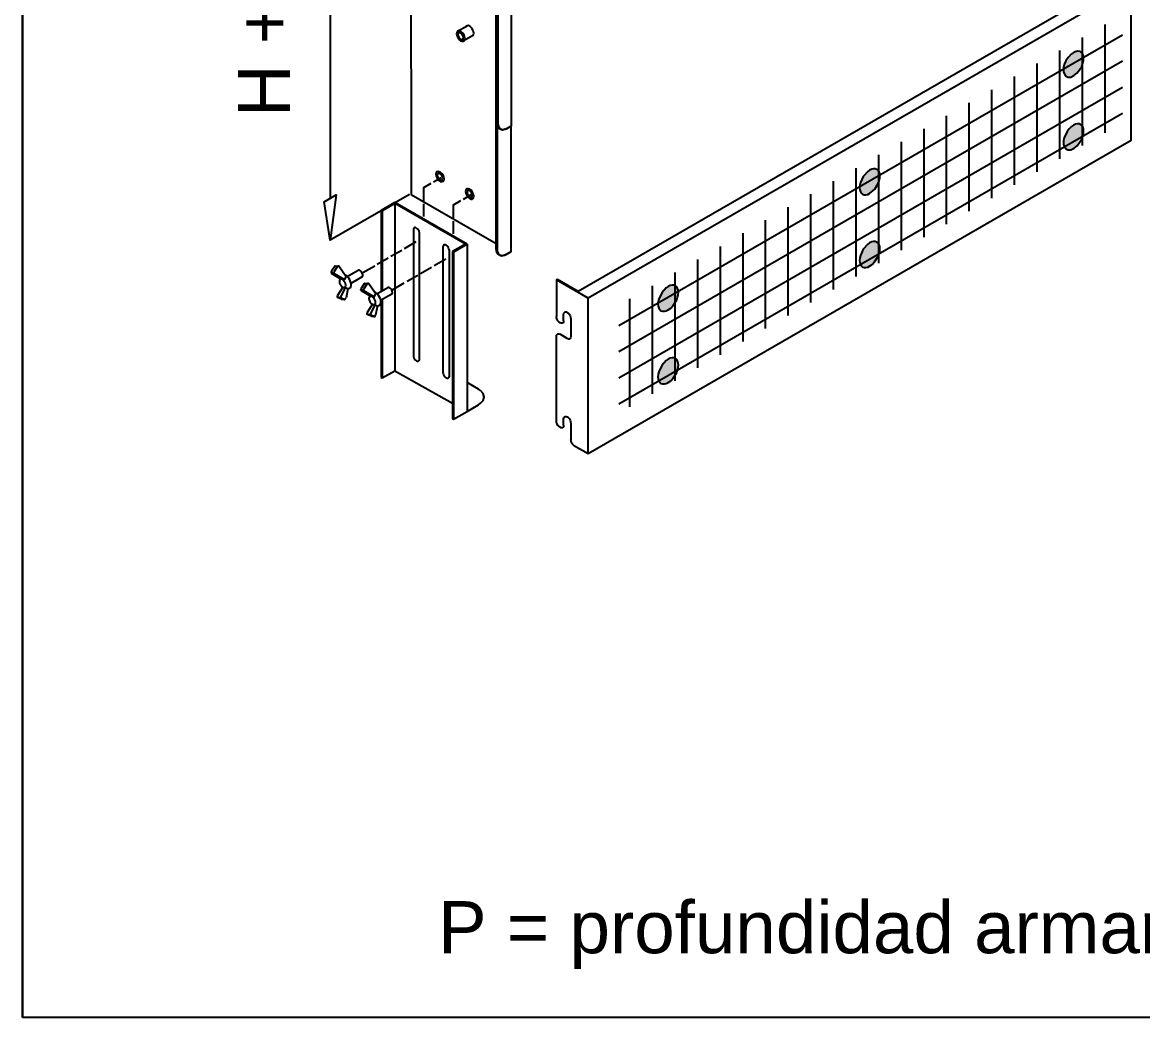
# Model space of a CAD drawing. Header units: millimetres. Extents: x 441156 to 441876, y 4514765 to 4515211.
# Drawn here: x 441492.011 to 441494.216, y 4514934.204 to 4514936.163 of the extents above; entities that cross this region are included whole.
import ezdxf
from ezdxf.enums import TextEntityAlignment as Align

# ---------------------------------------------------------------- set-up
doc = ezdxf.new("R2010")
doc.units = ezdxf.units.MM
doc.layers.add('01_textos', color=7, linetype='Continuous')
doc.layers.add('Cassette', color=7, linetype='Continuous')
doc.styles.add('NIEVES2', font='sanss___.ttf')

msp = doc.modelspace()

# ---------------------------------------------------------------- hatches: boundary and pattern name
at = {"layer": 'Cassette'}
h = msp.add_hatch(color=254, dxfattribs=at)
h.dxf.hatch_style = 1
h.paths.add_polyline_path([(441494.09890277, 4514936.10014721), (441494.09387255, 4514936.10525651), (441494.0880118, 4514936.10641798), (441494.08177401, 4514936.10440204), (441494.07561268, 4514936.09997912), (441494.0699813, 4514936.09391963), (441494.06533338, 4514936.08699401), (441494.06212242, 4514936.07997266), (441494.0608019, 4514936.07362602), (441494.06042836, 4514936.06914356), (441494.0608019, 4514936.06466111), (441494.06439169, 4514936.05769605), (441494.0693387, 4514936.05474222), (441494.07513186, 4514936.05510251), (441494.0812601, 4514936.05807984), (441494.08721238, 4514936.06297709), (441494.09247762, 4514936.06909716), (441494.09654477, 4514936.07574296), (441494.09890277, 4514936.08221739), (441494.10002338, 4514936.08744692), (441494.10039692, 4514936.09192937), (441494.10002338, 4514936.09641183)])
h = msp.add_hatch(color=254, dxfattribs=at)
h.dxf.hatch_style = 1
h.paths.add_polyline_path([(441494.07649049, 4514935.95782927), (441494.07191349, 4514935.95352629), (441494.06763297, 4514935.94767604), (441494.06192251, 4514935.935417), (441494.0608019, 4514935.930561), (441494.06042836, 4514935.92570501), (441494.0608019, 4514935.92159609), (441494.06452882, 4514935.91454422), (441494.06954269, 4514935.91156164), (441494.07534799, 4514935.91193463), (441494.08144921, 4514935.91494946), (441494.08735081, 4514935.91989238), (441494.09255729, 4514935.92604966), (441494.09657311, 4514935.93270757), (441494.09890277, 4514935.93915238), (441494.10002338, 4514935.94438191), (441494.10039692, 4514935.94886436), (441494.10002338, 4514935.95334682), (441494.09890277, 4514935.9570822), (441494.09703508, 4514935.95969696), (441494.09442031, 4514935.96193819), (441494.09143201, 4514935.9630588), (441494.08807017, 4514935.9630588), (441494.08433479, 4514935.96231173), (441494.08059941, 4514935.96044404)])
h = msp.add_hatch(color=254, dxfattribs=at)
h.dxf.hatch_style = 1
h.paths.add_polyline_path([(441493.67531079, 4514935.86930079), (441493.66640658, 4514935.85936702), (441493.66074282, 4514935.84726205), (441493.6596222, 4514935.84203252), (441493.65924866, 4514935.83717653), (441493.6596222, 4514935.83306761), (441493.66074282, 4514935.82933224), (441493.66261051, 4514935.82634393), (441493.66485173, 4514935.82447624), (441493.66821357, 4514935.82335563), (441493.67157542, 4514935.82298209), (441493.67531079, 4514935.8241027), (441493.67904617, 4514935.82559686), (441493.68899629, 4514935.834389), (441493.69585538, 4514935.8457679), (441493.69772307, 4514935.8506239), (441493.69884368, 4514935.85585343), (441493.69921722, 4514935.86033588), (441493.69884368, 4514935.86481834), (441493.69772307, 4514935.86855371), (441493.69585538, 4514935.87154202), (441493.69324061, 4514935.87340971), (441493.69025231, 4514935.87453032), (441493.68689047, 4514935.87453032), (441493.68315509, 4514935.87378324), (441493.67904617, 4514935.87191556)])
h = msp.add_hatch(color=254, dxfattribs=at)
h.dxf.hatch_style = 1
h.paths.add_polyline_path([(441493.67531079, 4514935.72623578), (441493.66640892, 4514935.7161129), (441493.66074282, 4514935.7038235), (441493.6596222, 4514935.69896751), (441493.65924866, 4514935.69411152), (441493.6596222, 4514935.6900026), (441493.66074282, 4514935.68626722), (441493.66261051, 4514935.68327892), (441493.66485173, 4514935.68103769), (441493.66821357, 4514935.67991708), (441493.67157542, 4514935.67991708), (441493.67531079, 4514935.68066415), (441493.67904617, 4514935.68253184), (441493.68403903, 4514935.68594825), (441493.68881652, 4514935.69112088), (441493.69585538, 4514935.70232935), (441493.69772307, 4514935.70755888), (441493.69884368, 4514935.71241487), (441493.69921722, 4514935.71727087), (441493.69884368, 4514935.72175332), (441493.69772307, 4514935.72511516), (441493.69585538, 4514935.72810347), (441493.69324061, 4514935.73034469), (441493.69025231, 4514935.73146531), (441493.68689047, 4514935.73146531), (441493.68315509, 4514935.73071823), (441493.67904617, 4514935.72885054)])
h = msp.add_hatch(color=254, dxfattribs=at)
h.dxf.hatch_style = 1
h.paths.add_polyline_path([(441493.27861355, 4514935.64032206), (441493.26956693, 4514935.63029023), (441493.26404557, 4514935.61790979), (441493.26292496, 4514935.61305379), (441493.26217788, 4514935.6081978), (441493.26292496, 4514935.60408889), (441493.26404557, 4514935.60035351), (441493.26591326, 4514935.5973652), (441493.26815449, 4514935.59512398), (441493.27114279, 4514935.59400336), (441493.27487817, 4514935.59400336), (441493.27861355, 4514935.59475044), (441493.28234893, 4514935.59661813), (441493.28734179, 4514935.60003454), (441493.29211928, 4514935.60520716), (441493.29915814, 4514935.61641564), (441493.30102582, 4514935.62164517), (441493.30214644, 4514935.62650116), (441493.30251998, 4514935.63135715), (441493.30214644, 4514935.63583961), (441493.30102582, 4514935.63920145), (441493.29915814, 4514935.64218975), (441493.29654337, 4514935.64443098), (441493.29355507, 4514935.64555159), (441493.29019323, 4514935.64555159), (441493.28645785, 4514935.64480452), (441493.28234893, 4514935.64293683)])
h = msp.add_hatch(color=254, dxfattribs=at)
h.dxf.hatch_style = 1
h.paths.add_polyline_path([(441493.27861355, 4514935.49725705), (441493.26956693, 4514935.48722522), (441493.26404557, 4514935.47484477), (441493.26292496, 4514935.46998878), (441493.26217788, 4514935.46513279), (441493.26292496, 4514935.46065033), (441493.26404557, 4514935.45728849), (441493.26591326, 4514935.45430019), (441493.26815449, 4514935.45205896), (441493.27114279, 4514935.45093835), (441493.27487817, 4514935.45093835), (441493.27861355, 4514935.45168542), (441493.28234893, 4514935.45355311), (441493.28775151, 4514935.45720678), (441493.29223601, 4514935.46207445), (441493.29915814, 4514935.47335062), (441493.30102582, 4514935.47858015), (441493.30214644, 4514935.48343615), (441493.30251998, 4514935.48829214), (441493.30214644, 4514935.49240106), (441493.30102582, 4514935.49613643), (441493.29915814, 4514935.49912474), (441493.29654337, 4514935.50136596), (441493.29355507, 4514935.50248658), (441493.29019323, 4514935.50248658), (441493.28645785, 4514935.5017395), (441493.28234893, 4514935.49987181)])

# ---------------------------------------------------------------- linework, layer by layer
at = {"color": 0, "linetype": 'Continuous'}
msp.add_line((441492.01090462, 4514938.30368946), (441492.01090462, 4514934.20361646), dxfattribs=at)
at = {"layer": 'Cassette'}
for p, q in [((441492.01090462, 4514934.20361648), (441492.01090462, 4514938.30368948)), ((441497.26090462, 4514934.20361648), (441492.01090462, 4514934.20361648))]:
    msp.add_line(p, q, dxfattribs=at)
at = {"layer": 'Cassette', "color": 254}
for points in [[(441492.97418017, 4514935.95894988), (441492.97418017, 4514937.11094075), (441492.77620508, 4514937.22486981)], [(441492.77620508, 4514936.07101125), (441492.77620508, 4514937.22300212)], [(441492.77620508, 4514936.07101125), (441492.77620508, 4514937.22300212)], [(441492.97418017, 4514935.95894988), (441492.97418017, 4514937.11094075)], [(441492.94541775, 4514937.07582819), (441492.94541775, 4514935.96492649)], [(441492.94541775, 4514935.96492649), (441492.94541775, 4514937.07582819)], [(441492.94728544, 4514937.07470757), (441492.94728544, 4514935.96417942)], [(441492.94728544, 4514937.07470757), (441492.94728544, 4514935.96417942)], [(441492.94355006, 4514935.71727087), (441492.94355006, 4514936.25516543), (441492.94541775, 4514936.25628605)], [(441494.17062204, 4514936.24806821), (441493.10529197, 4514935.6328513)], [(441494.19378139, 4514936.23686208), (441493.12471594, 4514935.61977748)], [(441494.19378139, 4514935.93018747), (441494.19378139, 4514936.23686208)], [(441492.86772187, 4514936.14534529), (441492.88639876, 4514936.15617789)], [(441492.89611075, 4514936.13600685), (441492.89797844, 4514936.13675392), (441492.89909905, 4514936.13862161), (441492.89947259, 4514936.14123638), (441492.89909905, 4514936.14459822), (441492.89797844, 4514936.14758652), (441492.89648429, 4514936.15094836), (441492.89386952, 4514936.15356313), (441492.89162829, 4514936.15543082), (441492.88901353, 4514936.15655143), (441492.8867723, 4514936.15617789), (441492.88490461, 4514936.15505728)], [(441494.14185962, 4514936.15879266), (441494.14185962, 4514935.94550252)], [(441492.86622772, 4514936.14310407), (441492.86585418, 4514936.1404893), (441492.86622772, 4514936.137501), (441492.86734833, 4514936.13413916), (441492.86921602, 4514936.13115085), (441492.87145725, 4514936.12853609), (441492.87369847, 4514936.1266684), (441492.87631324, 4514936.12554779), (441492.87855447, 4514936.12554779), (441492.88042216, 4514936.1266684), (441492.88154277, 4514936.12853609), (441492.88191631, 4514936.13115085), (441492.88191631, 4514936.13115085)], [(441492.88042216, 4514936.137501), (441492.87793375, 4514936.14130933), (441492.8739296, 4514936.14490172), (441492.86962312, 4514936.14619451), (441492.86773569, 4514936.14532742), (441492.86622772, 4514936.14310407)], [(441492.87930154, 4514936.13264501), (441492.87855447, 4514936.13525977), (441492.87743385, 4514936.13787454), (441492.8759397, 4514936.1404893), (441492.87369847, 4514936.14198345), (441492.87183078, 4514936.14273053), (441492.8699631, 4514936.14235699), (441492.86884248, 4514936.14086284), (441492.86846894, 4514936.13899515), (441492.86884248, 4514936.13638038), (441492.8699631, 4514936.13376562), (441492.87183078, 4514936.13115085), (441492.87369847, 4514936.1296567), (441492.8759397, 4514936.12890963), (441492.87743385, 4514936.12928316), (441492.87855447, 4514936.13077732), (441492.87930154, 4514936.13264501), (441492.87930154, 4514936.13264501)], [(441492.89723136, 4514936.13638038), (441492.87967508, 4514936.12629486)], [(441492.88191631, 4514936.13115085), (441492.88154277, 4514936.13413916), (441492.88042216, 4514936.137501)], [(441493.18522908, 4514935.56598802), (441494.17659865, 4514936.13824807)], [(441494.09740861, 4514936.13301854), (441494.09740861, 4514935.92010194)], [(441493.18522908, 4514935.51481333), (441494.17659865, 4514936.08707338)], [(441494.05258407, 4514936.10724443), (441494.05258407, 4514935.89432783)], [(441494.09890277, 4514936.10014721), (441494.09387255, 4514936.10525651), (441494.0880118, 4514936.10641798), (441494.08177401, 4514936.10440204), (441494.07561268, 4514936.09997912), (441494.0699813, 4514936.09391963), (441494.06533338, 4514936.08699401), (441494.06212242, 4514936.07997266), (441494.0608019, 4514936.07362602)], [(441494.10039692, 4514936.09192937), (441494.10002338, 4514936.09641183), (441494.09890277, 4514936.10014721)], [(441494.09890277, 4514936.08221739), (441494.10002338, 4514936.08744692), (441494.10039692, 4514936.09192937)], [(441492.77620508, 4514936.07101125), (441492.77620508, 4514935.8241027), (441492.94355006, 4514935.72735639)], [(441494.00813306, 4514936.08184385), (441494.00813306, 4514935.86855371)], [(441494.0608019, 4514936.07362602), (441494.06042836, 4514936.06914356), (441494.0608019, 4514936.06466111)], [(441494.0608019, 4514936.06466111), (441494.06439169, 4514936.05769605), (441494.0693387, 4514936.05474222), (441494.07513186, 4514936.05510251), (441494.0812601, 4514936.05807984), (441494.08721238, 4514936.06297709), (441494.09247762, 4514936.06909716), (441494.09654477, 4514936.07574296), (441494.09890277, 4514936.08221739)], [(441493.96368205, 4514936.05606974), (441493.96368205, 4514935.8427796)], [(441493.18522908, 4514935.4632651), (441494.17659865, 4514936.03552515)], [(441493.91923104, 4514936.03029562), (441493.91923104, 4514935.81700549)], [(441493.87440649, 4514936.00452151), (441493.87440649, 4514935.79123137)], [(441493.18522908, 4514935.41171687), (441494.17659865, 4514935.98397692)], [(441493.82995548, 4514935.97874739), (441493.82995548, 4514935.76583079)], [(441492.94541775, 4514935.96492649), (441492.94579129, 4514935.96081757), (441492.9469119, 4514935.95745573), (441492.94915313, 4514935.95484097), (441492.95176789, 4514935.95297328)], [(441492.95176789, 4514935.95297328), (441492.94915313, 4514935.95484097), (441492.9469119, 4514935.95745573), (441492.94579129, 4514935.96081757), (441492.94541775, 4514935.96492649)], [(441492.94541775, 4514935.9630588), (441492.94541775, 4514935.71615025)], [(441492.94728544, 4514935.96417942), (441492.94765898, 4514935.9600705)], [(441492.96147988, 4514935.9522262), (441492.96521526, 4514935.95372035), (441492.96147988, 4514935.9522262), (441492.95649256, 4514935.95138049), (441492.95255699, 4514935.95251102), (441492.94962764, 4514935.95546022), (441492.94765898, 4514935.9600705), (441492.94728544, 4514935.96417942), (441492.94728544, 4514935.96417942)], [(441492.94765898, 4514935.9600705), (441492.94962764, 4514935.95546022), (441492.95255699, 4514935.95251102), (441492.95649256, 4514935.95138049), (441492.96147988, 4514935.9522262)], [(441492.97231248, 4514935.95782927), (441492.97231248, 4514935.71092072), (441492.96334757, 4514935.70569119), (441492.97231248, 4514935.71092072)], [(441492.97418017, 4514935.95894988), (441492.96521526, 4514935.95372035)], [(441492.97418017, 4514935.95894988), (441492.96521526, 4514935.95372035)], [(441494.07649049, 4514935.95782927), (441494.07191349, 4514935.95352629), (441494.06763297, 4514935.94767604), (441494.06192251, 4514935.935417)], [(441494.10039692, 4514935.94886436), (441494.10002338, 4514935.95334682), (441494.09890277, 4514935.9570822), (441494.09703508, 4514935.95969696), (441494.09442031, 4514935.96193819), (441494.09143201, 4514935.9630588), (441494.08807017, 4514935.9630588), (441494.08433479, 4514935.96231173), (441494.08059941, 4514935.96044404), (441494.07649049, 4514935.95782927)], [(441493.78550447, 4514935.95297328), (441493.78550447, 4514935.74005668)], [(441494.06192251, 4514935.935417), (441494.0608019, 4514935.930561), (441494.06042836, 4514935.92570501), (441494.0608019, 4514935.92159609)], [(441494.0608019, 4514935.92159609), (441494.06452882, 4514935.91454422), (441494.06954269, 4514935.91156164), (441494.07534799, 4514935.91193463), (441494.08144921, 4514935.91494946), (441494.08735081, 4514935.91989238), (441494.09255729, 4514935.92604966), (441494.09657311, 4514935.93270757), (441494.09890277, 4514935.93915238)], [(441494.09890277, 4514935.93915238), (441494.10002338, 4514935.94438191), (441494.10039692, 4514935.94886436)], [(441494.19378139, 4514935.93018747), (441493.12471594, 4514935.31310287)], [(441493.74105346, 4514935.9275727), (441493.74105346, 4514935.71428256)], [(441493.69622892, 4514935.90179859), (441493.69622892, 4514935.68850845)], [(441492.82551209, 4514935.86631249), (441492.82513855, 4514935.86369772), (441492.82551209, 4514935.86033588), (441492.8273789, 4514935.85583096), (441492.8307206, 4514935.85134996), (441492.83500666, 4514935.84874716), (441492.83970653, 4514935.84987682), (441492.84082714, 4514935.85174451), (441492.84120068, 4514935.85435927), (441492.84120068, 4514935.85435927)], [(441492.83970653, 4514935.86070942), (441492.83721812, 4514935.86451775), (441492.83321397, 4514935.86811014), (441492.82890749, 4514935.86940293), (441492.82702006, 4514935.86853584), (441492.82551209, 4514935.86631249)], [(441492.83858591, 4514935.85585343), (441492.83821237, 4514935.85846819), (441492.83671822, 4514935.86108296), (441492.83522407, 4514935.86332418), (441492.83298284, 4514935.86519187), (441492.83111515, 4514935.86593895), (441492.82924746, 4514935.86556541), (441492.82812685, 4514935.86407126), (441492.82775331, 4514935.86183003), (441492.82812685, 4514935.85921527), (441492.82924746, 4514935.8566005), (441492.83111515, 4514935.85435927), (441492.83298284, 4514935.85286512), (441492.83522407, 4514935.85211805), (441492.83671822, 4514935.85249158), (441492.83821237, 4514935.8536122), (441492.83858591, 4514935.85585343), (441492.83858591, 4514935.85585343)], [(441493.65177791, 4514935.87602447), (441493.65177791, 4514935.66273433)], [(441493.67531079, 4514935.86930079), (441493.66640658, 4514935.85936702), (441493.66074282, 4514935.84726205)], [(441493.69921722, 4514935.86033588), (441493.69884368, 4514935.86481834), (441493.69772307, 4514935.86855371), (441493.69585538, 4514935.87154202), (441493.69324061, 4514935.87340971), (441493.69025231, 4514935.87453032), (441493.68689047, 4514935.87453032), (441493.68315509, 4514935.87378324), (441493.67904617, 4514935.87191556), (441493.67531079, 4514935.86930079)], [(441492.81505302, 4514935.84539436), (441492.80048505, 4514935.83680299), (441492.80048505, 4514935.81140242)], [(441492.83522407, 4514935.85697404), (441492.82028256, 4514935.84838267)], [(441492.84120068, 4514935.85435927), (441492.84082714, 4514935.85734758), (441492.83970653, 4514935.86070942)], [(441493.6073269, 4514935.85025036), (441493.6073269, 4514935.63696022)], [(441493.66074282, 4514935.84726205), (441493.6596222, 4514935.84203252), (441493.65924866, 4514935.83717653), (441493.6596222, 4514935.83306761), (441493.66074282, 4514935.82933224), (441493.66261051, 4514935.82634393), (441493.66485173, 4514935.82447624), (441493.66821357, 4514935.82335563), (441493.67157542, 4514935.82298209), (441493.67531079, 4514935.8241027), (441493.67904617, 4514935.82559686)], [(441493.67904617, 4514935.82559686), (441493.68899629, 4514935.834389), (441493.69585538, 4514935.8457679)], [(441493.69585538, 4514935.8457679), (441493.69772307, 4514935.8506239), (441493.69884368, 4514935.85585343), (441493.69921722, 4514935.86033588)], [(441492.89386952, 4514935.82298209), (441492.878928, 4514935.81439072)], [(441492.89947259, 4514935.82036733), (441492.89909905, 4514935.82372917), (441492.89797844, 4514935.82671747), (441492.89648429, 4514935.83007931), (441492.89424306, 4514935.83269408), (441492.89162829, 4514935.83456177), (441492.88901353, 4514935.83530884), (441492.8867723, 4514935.83530884), (441492.88527815, 4514935.83418823), (441492.88415754, 4514935.83232054), (441492.88341046, 4514935.82970577), (441492.88415754, 4514935.82671747), (441492.88527815, 4514935.82335563), (441492.8867723, 4514935.82036733), (441492.88901353, 4514935.81775256), (441492.89162829, 4514935.81588487), (441492.89424306, 4514935.81476426), (441492.89648429, 4514935.81476426), (441492.89797844, 4514935.81588487), (441492.89909905, 4514935.81775256), (441492.89947259, 4514935.82036733), (441492.89947259, 4514935.82036733)], [(441492.89685782, 4514935.82223502), (441492.89648429, 4514935.82447624), (441492.89536367, 4514935.82746455), (441492.89349598, 4514935.82970577), (441492.89162829, 4514935.83119992), (441492.88938707, 4514935.831947), (441492.88789291, 4514935.83157346), (441492.8867723, 4514935.83045285), (441492.88639876, 4514935.82821162), (441492.8867723, 4514935.82559686), (441492.88789291, 4514935.82298209), (441492.88938707, 4514935.82074086), (441492.89162829, 4514935.81887317), (441492.89349598, 4514935.8181261), (441492.89536367, 4514935.81849964), (441492.89648429, 4514935.81999379), (441492.89685782, 4514935.82223502), (441492.89685782, 4514935.82223502)], [(441493.56287589, 4514935.82447624), (441493.56287589, 4514935.61118611)], [(441492.74408082, 4514935.80841411), (441492.7171861, 4514935.79272552)], [(441492.74408082, 4514935.80617289), (441492.71905379, 4514935.79197845)], [(441492.88639876, 4514935.72586224), (441492.74408082, 4514935.80841411)], [(441492.88303692, 4514935.72586224), (441492.74408082, 4514935.80617289)], [(441492.74408082, 4514935.80617289), (441492.74408082, 4514935.477086)], [(441492.80048505, 4514935.80542581), (441492.80048505, 4514935.78039877)], [(441492.87369847, 4514935.81140242), (441492.85875696, 4514935.80281105), (441492.85875696, 4514935.77778401)], [(441492.7171861, 4514935.79272552), (441492.71905379, 4514935.79197845)], [(441492.7171861, 4514935.79272552), (441492.7171861, 4514935.6328513)], [(441492.71905379, 4514935.79197845), (441492.71905379, 4514935.63397192)], [(441493.51805134, 4514935.79870213), (441493.51805134, 4514935.58578553)], [(441492.79301429, 4514935.7471539), (441492.79264075, 4514935.74939513), (441492.79189368, 4514935.75200989), (441492.79039952, 4514935.75425112), (441492.78853183, 4514935.75649235), (441492.78666414, 4514935.7579865), (441492.78479646, 4514935.75873357), (441492.78292877, 4514935.75873357), (441492.78180815, 4514935.7579865), (441492.78068754, 4514935.75649235), (441492.78068754, 4514935.75425112)], [(441492.85875696, 4514935.77143386), (441492.85875696, 4514935.74640682)], [(441493.47360033, 4514935.77330155), (441493.47360033, 4514935.56001141)], [(441492.78068754, 4514935.75425112), (441492.78068754, 4514935.50510134), (441492.78180815, 4514935.50248658), (441492.78292877, 4514935.50024535), (441492.78479646, 4514935.49800412), (441492.78666414, 4514935.49650997), (441492.78853183, 4514935.4957629), (441492.79039952, 4514935.4957629), (441492.79189368, 4514935.49688351), (441492.79264075, 4514935.49837766), (441492.79301429, 4514935.50024535)], [(441492.79301429, 4514935.50024535), (441492.79301429, 4514935.7471539)], [(441493.42914932, 4514935.74752744), (441493.42914932, 4514935.5342373)], [(441492.73623653, 4514935.70232935), (441492.75790173, 4514935.7146561)], [(441492.76313126, 4514935.71764441), (441492.78629061, 4514935.73109177)], [(441492.85165974, 4514935.71353549), (441492.8512862, 4514935.71577672), (441492.85016559, 4514935.71839148), (441492.84904497, 4514935.72063271), (441492.84717728, 4514935.72287393), (441492.84530959, 4514935.72399455), (441492.8434419, 4514935.72474162), (441492.84157422, 4514935.72474162), (441492.84008006, 4514935.72399455), (441492.83933299, 4514935.7225004), (441492.83895945, 4514935.72063271)], [(441492.83895945, 4514935.72063271), (441492.83895945, 4514935.47372416), (441492.83933299, 4514935.47148293), (441492.84008006, 4514935.46886817), (441492.84157422, 4514935.4662534), (441492.8434419, 4514935.46438571), (441492.84530959, 4514935.46289156), (441492.84717728, 4514935.46214449), (441492.84904497, 4514935.46214449), (441492.85016559, 4514935.46289156), (441492.8512862, 4514935.46438571), (441492.85165974, 4514935.46662694)], [(441492.85165974, 4514935.46662694), (441492.85165974, 4514935.71353549)], [(441492.88303692, 4514935.72586224), (441492.85800988, 4514935.7116678)], [(441492.85800988, 4514935.7116678), (441492.85987757, 4514935.71054719)], [(441492.85800988, 4514935.7116678), (441492.85800988, 4514935.38258091)], [(441492.88639876, 4514935.72586224), (441492.85987757, 4514935.71054719)], [(441492.88639876, 4514935.72586224), (441492.88639876, 4514935.39677535)], [(441492.94355006, 4514935.71727087), (441492.94429714, 4514935.71316195), (441492.94541775, 4514935.70942657), (441492.94728544, 4514935.70681181), (441492.9499002, 4514935.70531765), (441492.94728544, 4514935.70681181), (441492.94541775, 4514935.70942657), (441492.94429714, 4514935.71316195), (441492.94355006, 4514935.71727087), (441492.94355006, 4514935.71727087)], [(441492.94541775, 4514935.71615025), (441492.94579129, 4514935.71241487)], [(441492.95998573, 4514935.70419704), (441492.96334757, 4514935.70569119), (441492.95998573, 4514935.70419704), (441492.95479122, 4514935.70333353), (441492.95068463, 4514935.7044842), (441492.94767999, 4514935.70754575), (441492.94579129, 4514935.71241487), (441492.94541775, 4514935.71615025), (441492.94541775, 4514935.71615025)], [(441492.94579129, 4514935.71241487), (441492.94767999, 4514935.70754575), (441492.95068463, 4514935.7044842), (441492.95479122, 4514935.70333353), (441492.95998573, 4514935.70419704)], [(441493.38469831, 4514935.72175332), (441493.38469831, 4514935.50846318)], [(441493.67531079, 4514935.72623578), (441493.66640892, 4514935.7161129), (441493.66074282, 4514935.7038235)], [(441493.69921722, 4514935.71727087), (441493.69884368, 4514935.72175332), (441493.69772307, 4514935.72511516), (441493.69585538, 4514935.72810347), (441493.69324061, 4514935.73034469), (441493.69025231, 4514935.73146531), (441493.68689047, 4514935.73146531), (441493.68315509, 4514935.73071823), (441493.67904617, 4514935.72885054), (441493.67531079, 4514935.72623578)], [(441493.69585538, 4514935.70232935), (441493.69772307, 4514935.70755888), (441493.69884368, 4514935.71241487), (441493.69921722, 4514935.71727087)], [(441492.70971534, 4514935.6870143), (441492.731007, 4514935.69934105)], [(441492.82177671, 4514935.684026), (441492.84456252, 4514935.69709982)], [(441492.85987757, 4514935.71054719), (441492.85987757, 4514935.3814603)], [(441493.33987377, 4514935.69597921), (441493.33987377, 4514935.48268907)], [(441493.66074282, 4514935.7038235), (441493.6596222, 4514935.69896751), (441493.65924866, 4514935.69411152), (441493.6596222, 4514935.6900026), (441493.66074282, 4514935.68626722), (441493.66261051, 4514935.68327892), (441493.66485173, 4514935.68103769), (441493.66821357, 4514935.67991708), (441493.67157542, 4514935.67991708), (441493.67531079, 4514935.68066415), (441493.67904617, 4514935.68253184)], [(441493.67904617, 4514935.68253184), (441493.68403903, 4514935.68594825), (441493.68881652, 4514935.69112088), (441493.69585538, 4514935.70232935)], [(441492.61931917, 4514935.67281986), (441492.61857209, 4514935.67132571), (441492.61857209, 4514935.66983155), (441492.61894563, 4514935.66908448)], [(441492.61857209, 4514935.67057863), (441492.62380162, 4514935.67020509)], [(441492.61894563, 4514935.66908448), (441492.63874314, 4514935.65713127)], [(441492.62678993, 4514935.68327892), (441492.62529577, 4514935.68178477), (441492.61931917, 4514935.67281986)], [(441492.6245487, 4514935.67244632), (441492.62380162, 4514935.67095217), (441492.62380162, 4514935.66945802), (441492.6245487, 4514935.66871094)], [(441492.64808159, 4514935.66198726), (441492.63388715, 4514935.68253184), (441492.63276653, 4514935.68290538), (441492.63164592, 4514935.68253184), (441492.63052531, 4514935.68141123), (441492.6245487, 4514935.67244632)], [(441492.6245487, 4514935.66871094), (441492.64509328, 4514935.65638419)], [(441492.62678993, 4514935.68327892), (441492.63239299, 4514935.68290538)], [(441492.67198801, 4514935.67431401), (441492.65032281, 4514935.66161372)], [(441492.67908523, 4514935.66124018), (441492.68020584, 4514935.6623608), (441492.68095292, 4514935.66422849), (441492.68095292, 4514935.66646971), (441492.67983231, 4514935.66908448), (441492.67833816, 4514935.67169925), (441492.67647047, 4514935.67356693), (441492.67460278, 4514935.67468755), (441492.67273509, 4514935.67468755), (441492.67124094, 4514935.67394047)], [(441492.68132646, 4514935.67057863), (441492.70448581, 4514935.68365246)], [(441492.79488198, 4514935.66871094), (441492.81617364, 4514935.68103769)], [(441493.29542276, 4514935.67020509), (441493.29542276, 4514935.45691495)], [(441492.6353813, 4514935.65489004), (441492.63500776, 4514935.65264881), (441492.6353813, 4514935.65003405), (441492.63612837, 4514935.64741928), (441492.63762253, 4514935.64517805), (441492.63949021, 4514935.64293683), (441492.6413579, 4514935.64144268), (441492.64322559, 4514935.6406956), (441492.64509328, 4514935.6406956), (441492.64658743, 4514935.64144268), (441492.64733451, 4514935.64293683), (441492.64770805, 4514935.64517805), (441492.64770805, 4514935.64517805)], [(441492.63650191, 4514935.65862542), (441492.6353813, 4514935.65489004)], [(441492.64658743, 4514935.65040758), (441492.64130888, 4514935.65632816), (441492.63796484, 4514935.65728885), (441492.6353813, 4514935.65489004)], [(441492.64098437, 4514935.65638419), (441492.64509328, 4514935.65638419), (441492.64808159, 4514935.66198726)], [(441492.65144343, 4514935.63882791), (441492.65405819, 4514935.63882791), (441492.65592588, 4514935.63994852), (441492.65742003, 4514935.64218975), (441492.65816711, 4514935.64480452), (441492.65816711, 4514935.64816636), (441492.6570465, 4514935.65190174), (441492.65555234, 4514935.65563711), (441492.65368465, 4514935.65899896), (441492.65106989, 4514935.66198726), (441492.64808159, 4514935.66422849), (441492.64546682, 4514935.66572264)], [(441492.64770805, 4514935.64517805), (441492.64733451, 4514935.64779282), (441492.64658743, 4514935.65040758)], [(441492.67983231, 4514935.66161372), (441492.65779357, 4514935.64891343)], [(441492.68543538, 4514935.64928697), (441492.6846883, 4514935.64891343), (441492.68356769, 4514935.64779282), (441492.67759108, 4514935.63882791)], [(441492.70672704, 4514935.62836885), (441492.69215906, 4514935.6485399), (441492.69141198, 4514935.64891343), (441492.69029137, 4514935.6485399), (441492.68917075, 4514935.64741928), (441492.68319415, 4514935.63845437)], [(441492.68543538, 4514935.64928697), (441492.69066491, 4514935.64891343)], [(441492.73959837, 4514935.63658668), (441492.76275772, 4514935.65003405)], [(441492.76836079, 4514935.65302235), (441492.78965245, 4514935.6653491)], [(441493.10529197, 4514935.6328513), (441493.0642028, 4514935.65675773), (441493.06233511, 4514935.65563711)], [(441493.12471594, 4514935.31310287), (441493.12471594, 4514935.61977748), (441493.06233511, 4514935.65563711), (441493.06233511, 4514935.5835443)], [(441493.30251998, 4514935.63135715), (441493.30214644, 4514935.63583961), (441493.30102582, 4514935.63920145), (441493.29915814, 4514935.64218975), (441493.29654337, 4514935.64443098), (441493.29355507, 4514935.64555159), (441493.29019323, 4514935.64555159), (441493.28645785, 4514935.64480452), (441493.28234893, 4514935.64293683), (441493.27861355, 4514935.64032206)], [(441492.64173144, 4514935.64144268), (441492.63127238, 4514935.62538054), (441492.63052531, 4514935.62351286), (441492.63052531, 4514935.62239224), (441492.63127238, 4514935.62127163)], [(441492.63052531, 4514935.62276578), (441492.63762253, 4514935.62089809)], [(441492.6462139, 4514935.6406956), (441492.63799606, 4514935.62313932), (441492.63762253, 4514935.62164517), (441492.63762253, 4514935.62052455), (441492.6383696, 4514935.61977748)], [(441492.64509328, 4514935.6406956), (441492.6462139, 4514935.6406956), (441492.65144343, 4514935.63882791)], [(441492.65144343, 4514935.63882791), (441492.64808159, 4514935.62052455)], [(441492.67759108, 4514935.63882791), (441492.67721754, 4514935.63733376), (441492.676844, 4514935.63621314), (441492.67759108, 4514935.63509253)], [(441492.676844, 4514935.63658668), (441492.68244707, 4514935.63621314)], [(441492.67759108, 4514935.63509253), (441492.69701505, 4514935.62351286)], [(441492.68319415, 4514935.63845437), (441492.68244707, 4514935.63696022), (441492.68244707, 4514935.63546607), (441492.68282061, 4514935.63471899)], [(441492.68282061, 4514935.63471899), (441492.70336519, 4514935.62239224)], [(441492.7063535, 4514935.61155964), (441492.70597996, 4514935.61380087), (441492.70373873, 4514935.6190304), (441492.70187104, 4514935.62089809), (441492.70000335, 4514935.62239224), (441492.69776213, 4514935.62351286), (441492.69589444, 4514935.62351286), (441492.69477382, 4514935.62239224), (441492.69365321, 4514935.62089809), (441492.69327967, 4514935.6190304), (441492.69365321, 4514935.61641564), (441492.69589444, 4514935.61118611), (441492.69776213, 4514935.60931842), (441492.70000335, 4514935.60782426), (441492.70187104, 4514935.60707719), (441492.70373873, 4514935.60707719), (441492.70485935, 4514935.60782426), (441492.70597996, 4514935.60931842), (441492.7063535, 4514935.61155964), (441492.7063535, 4514935.61155964)], [(441492.69477382, 4514935.62463347), (441492.69365321, 4514935.62127163)], [(441492.69962982, 4514935.62276578), (441492.70336519, 4514935.62239224), (441492.70672704, 4514935.62836885)], [(441492.71008888, 4514935.60483596), (441492.7123301, 4514935.6052095), (441492.71457133, 4514935.60633011), (441492.71606548, 4514935.60857134), (441492.71643902, 4514935.61118611), (441492.71643902, 4514935.61454795), (441492.71569194, 4514935.61828333), (441492.71419779, 4514935.6220187), (441492.71195657, 4514935.62538054), (441492.70971534, 4514935.62836885), (441492.70672704, 4514935.63061008), (441492.70373873, 4514935.63210423)], [(441492.73025992, 4514935.64032206), (441492.70896826, 4514935.62799531)], [(441492.73847776, 4514935.62799531), (441492.71606548, 4514935.61529502)], [(441492.73773068, 4514935.62724824), (441492.73885129, 4514935.62836885), (441492.73959837, 4514935.63023654), (441492.73922483, 4514935.6328513), (441492.73847776, 4514935.63546607), (441492.7369836, 4514935.6377073), (441492.73511592, 4514935.63957499), (441492.73287469, 4514935.6406956), (441492.731007, 4514935.64106914), (441492.72951285, 4514935.63994852)], [(441493.25097175, 4514935.64443098), (441493.25097175, 4514935.43151438)], [(441493.27861355, 4514935.64032206), (441493.26956693, 4514935.63029023), (441493.26404557, 4514935.61790979)], [(441493.29915814, 4514935.61641564), (441493.30102582, 4514935.62164517), (441493.30214644, 4514935.62650116), (441493.30251998, 4514935.63135715)], [(441492.63949021, 4514935.61790979), (441492.63127238, 4514935.62127163)], [(441492.64434621, 4514935.61716271), (441492.6383696, 4514935.61977748)], [(441492.63949021, 4514935.61790979), (441492.64434621, 4514935.61716271)], [(441492.64434621, 4514935.61716271), (441492.64546682, 4514935.61716271), (441492.64658743, 4514935.61790979), (441492.64733451, 4514935.6190304), (441492.64808159, 4514935.62052455)], [(441492.70037689, 4514935.60782426), (441492.68954429, 4514935.5913886), (441492.68917075, 4514935.58989445), (441492.68917075, 4514935.58840029), (441492.68954429, 4514935.58765322)], [(441492.70448581, 4514935.60670365), (441492.69626797, 4514935.58914737), (441492.69589444, 4514935.58802676), (441492.69626797, 4514935.58690614), (441492.69664151, 4514935.58615907)], [(441492.70373873, 4514935.60707719), (441492.70448581, 4514935.60670365), (441492.71008888, 4514935.60483596)], [(441492.71008888, 4514935.60483596), (441492.7063535, 4514935.58690614)], [(441492.7171861, 4514935.61566856), (441492.7171861, 4514935.46363864)], [(441492.71905379, 4514935.61678917), (441492.71905379, 4514935.46289156)], [(441493.20652074, 4514935.61865686), (441493.20652074, 4514935.40574026)], [(441493.26404557, 4514935.61790979), (441493.26292496, 4514935.61305379), (441493.26217788, 4514935.6081978), (441493.26292496, 4514935.60408889), (441493.26404557, 4514935.60035351), (441493.26591326, 4514935.5973652), (441493.26815449, 4514935.59512398), (441493.27114279, 4514935.59400336), (441493.27487817, 4514935.59400336), (441493.27861355, 4514935.59475044), (441493.28234893, 4514935.59661813)], [(441493.28234893, 4514935.59661813), (441493.28734179, 4514935.60003454), (441493.29211928, 4514935.60520716), (441493.29915814, 4514935.61641564)], [(441492.68879722, 4514935.58914737), (441492.69589444, 4514935.58727968)], [(441492.69813566, 4514935.58429138), (441492.68954429, 4514935.58765322)], [(441492.70299166, 4514935.5835443), (441492.69664151, 4514935.58615907)], [(441492.69813566, 4514935.58429138), (441492.70299166, 4514935.5835443)], [(441492.70299166, 4514935.5835443), (441492.70411227, 4514935.5835443), (441492.70523288, 4514935.58429138), (441492.70597996, 4514935.58541199), (441492.7063535, 4514935.58690614)], [(441493.07652955, 4514935.57532647), (441493.07615601, 4514935.57308524), (441493.07540894, 4514935.57121755), (441493.07354125, 4514935.57047047), (441493.07167356, 4514935.57047047), (441493.06943233, 4514935.57121755), (441493.0671911, 4514935.57308524), (441493.06532341, 4514935.57532647), (441493.06382926, 4514935.57794123), (441493.06270865, 4514935.58092954), (441493.06233511, 4514935.5835443)], [(441493.07652955, 4514935.58765322), (441493.07690309, 4514935.59026798), (441493.0780237, 4514935.59176213), (441493.07951785, 4514935.59288275), (441493.08138554, 4514935.59288275), (441493.08362677, 4514935.59176213)], [(441493.07652955, 4514935.57532647), (441493.07652955, 4514935.58765322)], [(441493.08362677, 4514935.59176213), (441493.08362677, 4514935.59213567)], [(441493.08362677, 4514935.59176213), (441493.085868, 4514935.59026798), (441493.08810923, 4514935.58802676), (441493.08960338, 4514935.58503845), (441493.09035045, 4514935.58242369), (441493.09072399, 4514935.57943538)], [(441493.09072399, 4514935.57943538), (441493.09072399, 4514935.54469636)], [(441493.06233511, 4514935.37809846), (441493.06233511, 4514935.54469636), (441493.06270865, 4514935.54693759), (441493.06382926, 4514935.54843174), (441493.06532341, 4514935.54955235), (441493.0671911, 4514935.54955235), (441493.06943233, 4514935.54880528)], [(441493.08362677, 4514935.54058744), (441493.06943233, 4514935.54880528)], [(441493.09072399, 4514935.54469636), (441493.09035045, 4514935.5420816), (441493.08960338, 4514935.54058744), (441493.08810923, 4514935.53946683), (441493.085868, 4514935.53946683), (441493.08362677, 4514935.54058744)], [(441493.27861355, 4514935.49725705), (441493.26956693, 4514935.48722522), (441493.26404557, 4514935.47484477)], [(441493.30251998, 4514935.48829214), (441493.30214644, 4514935.49240106), (441493.30102582, 4514935.49613643), (441493.29915814, 4514935.49912474), (441493.29654337, 4514935.50136596), (441493.29355507, 4514935.50248658), (441493.29019323, 4514935.50248658), (441493.28645785, 4514935.5017395), (441493.28234893, 4514935.49987181), (441493.27861355, 4514935.49725705)], [(441492.7171861, 4514935.46363864), (441492.71905379, 4514935.46289156), (441492.74408082, 4514935.477086)], [(441492.74408082, 4514935.477086), (441492.85800988, 4514935.41283748)], [(441493.26404557, 4514935.47484477), (441493.26292496, 4514935.46998878), (441493.26217788, 4514935.46513279), (441493.26292496, 4514935.46065033), (441493.26404557, 4514935.45728849), (441493.26591326, 4514935.45430019), (441493.26815449, 4514935.45205896), (441493.27114279, 4514935.45093835), (441493.27487817, 4514935.45093835), (441493.27861355, 4514935.45168542), (441493.28234893, 4514935.45355311)], [(441493.28234893, 4514935.45355311), (441493.28775151, 4514935.45720678), (441493.29223601, 4514935.46207445), (441493.29915814, 4514935.47335062)], [(441493.29915814, 4514935.47335062), (441493.30102582, 4514935.47858015), (441493.30214644, 4514935.48343615), (441493.30251998, 4514935.48829214)], [(441492.90881104, 4514935.44047929), (441492.88639876, 4514935.45355311)], [(441492.91291995, 4514935.43786452), (441492.90881104, 4514935.44047929)], [(441492.91291995, 4514935.41283748), (441492.9181098, 4514935.41858384), (441492.91975103, 4514935.42522727), (441492.91797672, 4514935.43193257), (441492.91291995, 4514935.43786452)], [(441492.85800988, 4514935.38258091), (441492.85987757, 4514935.3814603), (441492.88639876, 4514935.39677535), (441492.90881104, 4514935.40984918)], [(441492.90881104, 4514935.40984918), (441492.91291995, 4514935.41283748)], [(441493.07652955, 4514935.38220738), (441493.07690309, 4514935.3844486), (441493.0780237, 4514935.38594276), (441493.07951785, 4514935.38706337), (441493.08138554, 4514935.38706337), (441493.08362677, 4514935.38631629)], [(441493.07652955, 4514935.36988063), (441493.07652955, 4514935.38220738)], [(441493.08362677, 4514935.38631629), (441493.08362677, 4514935.38668983)], [(441493.08362677, 4514935.38631629), (441493.085868, 4514935.3844486), (441493.08810923, 4514935.38220738), (441493.08960338, 4514935.37959261), (441493.09035045, 4514935.37660431), (441493.09072399, 4514935.37398954)], [(441493.07652955, 4514935.36988063), (441493.07615601, 4514935.36726586), (441493.07540894, 4514935.36577171), (441493.07354125, 4514935.3646511), (441493.07167356, 4514935.3646511), (441493.06943233, 4514935.36577171), (441493.0671911, 4514935.36726586), (441493.06532341, 4514935.36950709), (441493.06382926, 4514935.37249539), (441493.06270865, 4514935.37511016), (441493.06233511, 4514935.37809846)], [(441493.09072399, 4514935.37398954), (441493.09072399, 4514935.34074467)], [(441493.09072399, 4514935.34074467), (441493.09072399, 4514935.34111821)], [(441493.12471594, 4514935.31310287), (441493.09819475, 4514935.32841792), (441493.09595352, 4514935.33028561), (441493.09371229, 4514935.33252684), (441493.09221814, 4514935.3351416), (441493.09109753, 4514935.33812991), (441493.09072399, 4514935.34074467)]]:
    msp.add_lwpolyline(points, dxfattribs=at)
at = {"layer": 'Cassette', "color": 5}
for points in [[(441492.61704259, 4514937.05295236), (441492.61704259, 4514935.81654194)], [(441492.60508938, 4514935.80981825), (441492.62862227, 4514935.82326562), (441492.61704259, 4514935.7343636), (441492.60508938, 4514935.80981825)], [(441492.77284324, 4514935.8241027), (441492.61704259, 4514935.7343636)]]:
    msp.add_lwpolyline(points, dxfattribs=at)

# ---------------------------------------------------------------- texts
at = {"layer": '01_textos', "style": 'NIEVES2'}
msp.add_text('P = profundidad armario  →  tipo 110 = 110 mm    tipo 80 = 80 mm', height=0.1025611647, dxfattribs=at).set_placement((441494.94157818, 4514934.36886553), align=Align.MIDDLE)
at = {"layer": '01_textos', "insert": (441492.43517342, 4514935.97646338), "char_height": 0.1025611647, "width": 5.9438764329, "attachment_point": 1, "rotation": 90, "style": 'NIEVES2'}
msp.add_mtext('H +100 regulable', dxfattribs=at)
at = {"layer": '01_textos', "insert": (441494.18008333, 4514936.42004236), "char_height": 0.1025611647, "width": 5.9438764329, "attachment_point": 1, "style": 'NIEVES2'}
msp.add_mtext('Nivel pavimento\\P terminado', dxfattribs=at)

doc.saveas('drawing.dxf')
